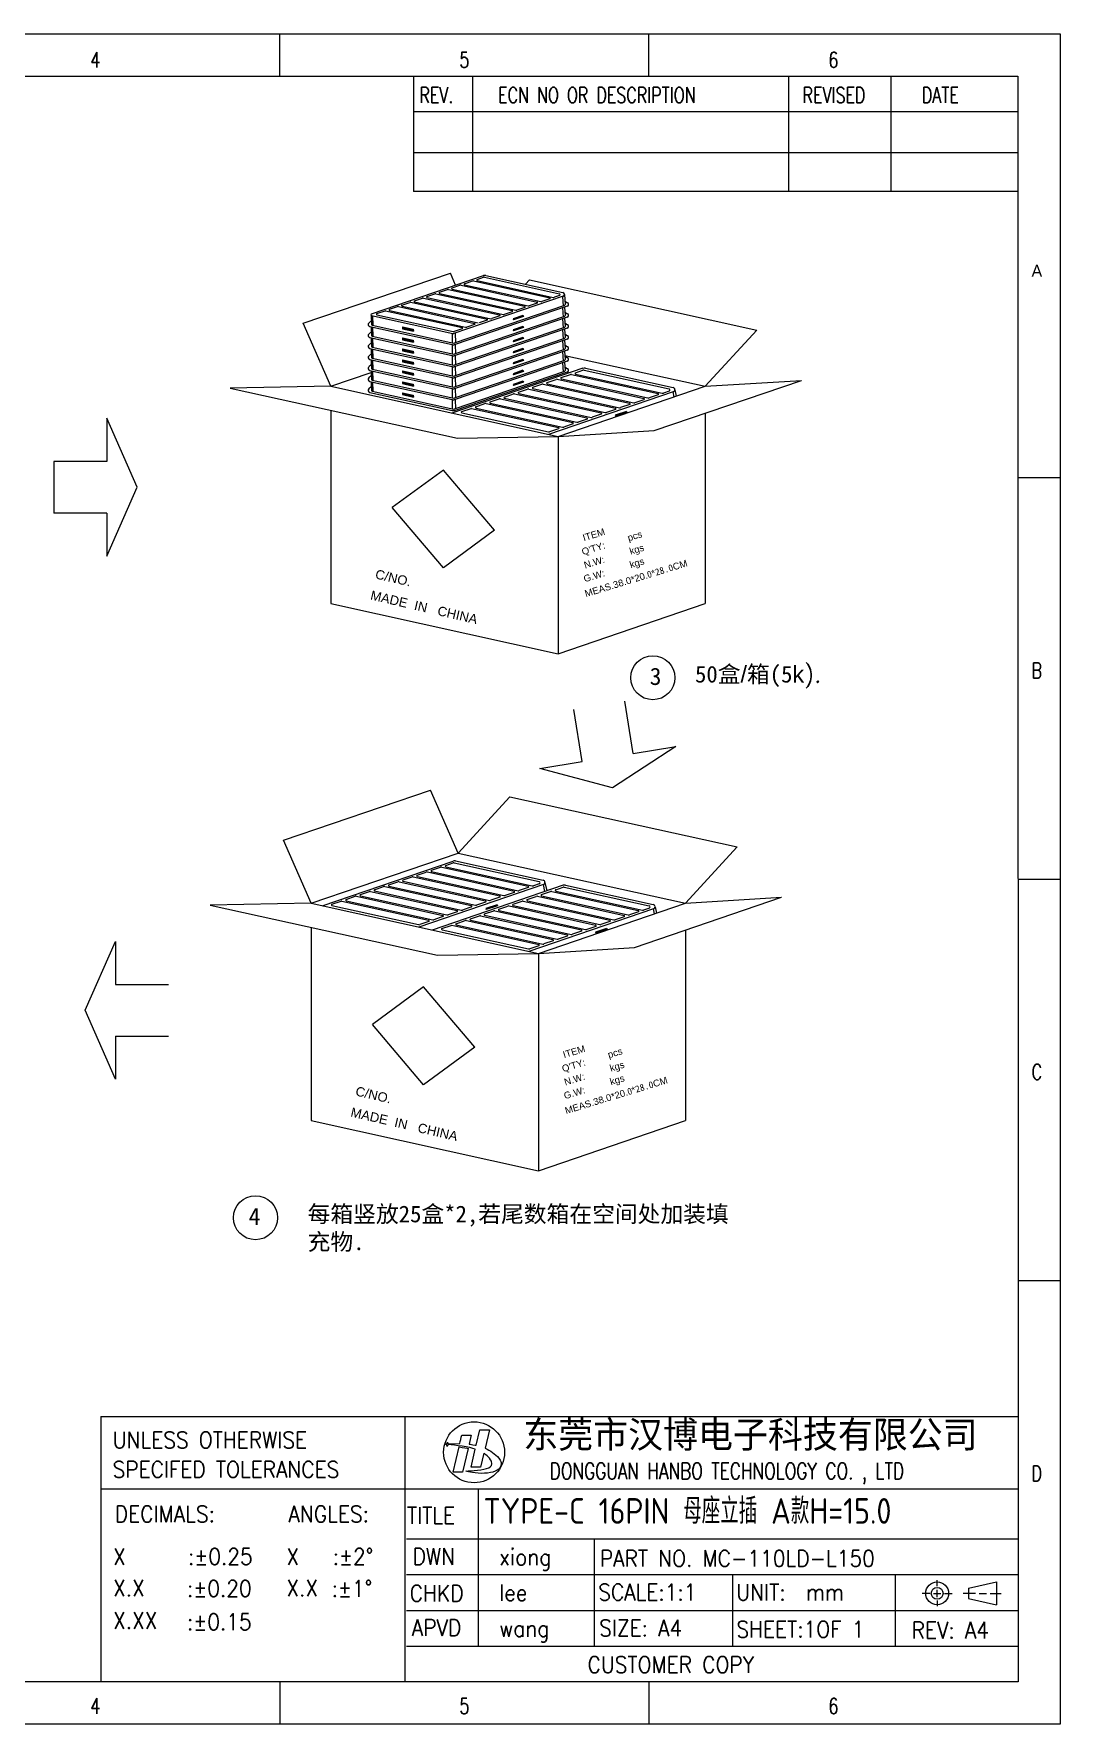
# Model space of a CAD drawing. Extents: x 2595 to 2747, y 707 to 762.
# Drawn here: x 2714.2 to 2747.5, y 707 to 761.8 of the extents above; entities that cross this region are included whole.
import ezdxf
from ezdxf.enums import TextEntityAlignment as Align

# ---------------------------------------------------------------- set-up
doc = ezdxf.new("R2010")
doc.units = 0
doc.header["$MEASUREMENT"] = 0
doc.layers.get('0').update_dxf_attribs({"linetype": 'CONTINUOUS', "lineweight": 20})
doc.layers.add('DIM', color=3, linetype='CONTINUOUS', lineweight=9)
doc.layers.add('HANBO', color=7, linetype='CONTINUOUS', lineweight=9)
doc.styles.add('3.5号字', font='gbenor.shx', dxfattribs={"height": 3.5, "bigfont": 'gbcbig.shx'})
doc.styles.add('ROMANS', font='ROMANS.SHX', dxfattribs={"bigfont": 'gbcbig.shx'})
doc.styles.get("Standard").update_dxf_attribs({"font": 'simplex.shx', "bigfont": 'gbcbig.shx'})
doc.styles.add('txt', font='lereq.shx', dxfattribs={"width": 0.7, "bigfont": '@extfont2.shx'})
doc.styles.add('样式 1', font='gbenor.shx', dxfattribs={"height": 1.2, "bigfont": 'gbcbig.shx'})
doc.styles.add('細', font='')
doc.styles.get('細').set_extended_font_data('NSimSun')

# ---------------------------------------------------------------- blocks, each defined once
blk = doc.blocks.new('hanbo')
at = {"layer": 'HANBO'}
blk.add_ellipse((-2.076, 0.258), major_axis=(0, 1.277), ratio=1, dxfattribs=at)
at = {"layer": 'HANBO', "color": 7}
for points, knots in [([(-3.194, 0.688), (-3.194, 0.688), (-3.219, 0.622), (-3.219, 0.622), (-3.219, 0.622), (-3.219, 0.622), (-3.292, 0.603), (-3.292, 0.603), (-3.292, 0.603), (-3.292, 0.603), (-3.224, 0.573), (-3.224, 0.573), (-3.224, 0.573), (-3.224, 0.573), (-3.207, 0.502), (-3.207, 0.502), (-3.207, 0.502), (-3.207, 0.502), (-3.179, 0.571), (-3.179, 0.571), (-3.179, 0.571), (-3.179, 0.571), (-3.146, 0.58), (-3.146, 0.58), (-3.146, 0.58), (-2.9, 0.551), (-2.236, 0.485), (-2.026, 0.388), (-2.026, 0.388), (-2.026, 0.388), (-2.198, -0.362), (-2.198, -0.362), (-2.198, -0.362), (-2.198, -0.362), (-1.803, -0.362), (-1.803, -0.362), (-1.803, -0.362), (-1.803, -0.362), (-1.666, 0.218), (-1.666, 0.218), (-1.666, 0.218), (-1.666, 0.218), (-1.423, 0.048), (-1.354, -0.114), (-1.354, -0.114), (-1.285, -0.277), (-1.377, -0.349), (-1.465, -0.39), (-1.465, -0.39), (-1.657, -0.485), (-2.207, -0.521), (-2.417, -0.528), (-2.417, -0.528), (-2.417, -0.528), (-2.141, -0.62), (-1.774, -0.625), (-1.774, -0.625), (-1.407, -0.63), (-1.101, -0.543), (-0.999, -0.398), (-0.999, -0.398), (-0.897, -0.254), (-0.952, -0.084), (-1.037, 0.011), (-1.037, 0.011), (-1.194, 0.188), (-1.397, 0.34), (-1.615, 0.434), (-1.615, 0.434), (-1.615, 0.434), (-1.438, 1.196), (-1.438, 1.196), (-1.438, 1.196), (-1.438, 1.196), (-1.834, 1.196), (-1.834, 1.196), (-1.834, 1.196), (-1.834, 1.196), (-1.985, 0.553), (-1.985, 0.553), (-1.985, 0.553), (-1.985, 0.553), (-2.278, 0.601), (-2.286, 0.602), (-2.286, 0.602), (-2.283, 0.625), (-2.196, 0.983), (-2.196, 0.983), (-2.196, 0.983), (-2.196, 0.983), (-2.591, 0.983), (-2.591, 0.983), (-2.591, 0.983), (-2.62, 0.866), (-2.653, 0.735), (-2.679, 0.625), (-2.679, 0.625), (-2.679, 0.625), (-3.155, 0.61), (-3.155, 0.61), (-3.155, 0.61), (-3.155, 0.61), (-3.176, 0.616), (-3.176, 0.616), (-3.176, 0.616), (-3.176, 0.616), (-3.194, 0.688), (-3.194, 0.688)], [0, 0, 0, 0, 0.035714, 0.035714, 0.035714, 0.035714, 0.071429, 0.071429, 0.071429, 0.071429, 0.107143, 0.107143, 0.107143, 0.107143, 0.142857, 0.142857, 0.142857, 0.142857, 0.178571, 0.178571, 0.178571, 0.178571, 0.214286, 0.214286, 0.214286, 0.214286, 0.25, 0.25, 0.25, 0.25, 0.285714, 0.285714, 0.285714, 0.285714, 0.321429, 0.321429, 0.321429, 0.321429, 0.357143, 0.357143, 0.357143, 0.357143, 0.392857, 0.392857, 0.392857, 0.392857, 0.428571, 0.428571, 0.428571, 0.428571, 0.464286, 0.464286, 0.464286, 0.464286, 0.5, 0.5, 0.5, 0.5, 0.535714, 0.535714, 0.535714, 0.535714, 0.571429, 0.571429, 0.571429, 0.571429, 0.607143, 0.607143, 0.607143, 0.607143, 0.642857, 0.642857, 0.642857, 0.642857, 0.678571, 0.678571, 0.678571, 0.678571, 0.714286, 0.714286, 0.714286, 0.714286, 0.75, 0.75, 0.75, 0.75, 0.785714, 0.785714, 0.785714, 0.785714, 0.821429, 0.821429, 0.821429, 0.821429, 0.857143, 0.857143, 0.857143, 0.857143, 0.892857, 0.892857, 0.892857, 0.892857, 0.928571, 0.928571, 0.928571, 0.928571, 1, 1, 1, 1]), ([(-2.71, 0.482), (-2.71, 0.482), (-2.96, -0.577), (-2.96, -0.577), (-2.96, -0.577), (-2.96, -0.577), (-2.562, -0.577), (-2.562, -0.577), (-2.562, -0.577), (-2.562, -0.577), (-2.328, 0.422), (-2.328, 0.422), (-2.328, 0.422), (-2.328, 0.422), (-2.551, 0.466), (-2.71, 0.482)], [0, 0, 0, 0, 0.2, 0.2, 0.2, 0.2, 0.4, 0.4, 0.4, 0.4, 0.6, 0.6, 0.6, 0.6, 1, 1, 1, 1])]:
    blk.add_open_spline(points, degree=3, knots=knots, dxfattribs=at)
blk = doc.blocks.new('A$C741C6A7F')
at = {"linetype": 'ByBlock'}
for points in [[(70.01, -14.34), (70.21, -14.85), (75.22, -13.15), (75.02, -12.63)], [(13.56, -18.45), (13.63, -19.42), (19.17, -20.64), (19.11, -19.68)], [(13.56, -24.05), (13.63, -25.02), (19.17, -26.24), (19.11, -25.28)], [(70.01, -19.94), (70.21, -20.45), (75.22, -18.75), (75.02, -18.23)], [(70.01, -25.54), (70.21, -26.05), (75.22, -24.35), (75.02, -23.83)], [(13.56, -29.65), (13.63, -30.62), (19.17, -31.84), (19.11, -30.88)], [(70.01, -31.14), (70.21, -31.65), (75.22, -29.95), (75.02, -29.43)], [(13.56, -35.25), (13.63, -36.22), (19.17, -37.44), (19.11, -36.48)], [(13.56, -40.85), (13.63, -41.82), (19.17, -43.04), (19.11, -42.08)], [(70.01, -36.74), (70.21, -37.25), (75.22, -35.55), (75.02, -35.03)], [(70.01, -42.34), (70.21, -42.85), (75.22, -41.15), (75.02, -40.63)], [(13.56, -46.45), (13.63, -47.42), (19.17, -48.64), (19.11, -47.68)], [(70.01, -47.94), (70.21, -48.45), (75.22, -46.75), (75.02, -46.23)], [(13.56, -52.05), (13.63, -53.02), (19.17, -54.24), (19.11, -53.28)]]:
    blk.add_hatch(color=3, dxfattribs=at).paths.add_polyline_path(points)
at = {"color": 141, "linetype": 'ByBlock'}
for p, q in [((-2.19, -11.79), (54.94, 7.69)), ((32.47, -0.83), (36.52, 0.55)), ((37.06, 0.58), (75.89, -7.98)), ((38.86, 1.35), (42.9, 2.73)), ((38.89, 0.77), (77.72, -7.79)), ((43.44, 2.76), (82.27, -5.81)), ((45.24, 3.53), (49.29, 4.91)), ((45.27, 2.95), (84.1, -5.62)), ((49.82, 4.94), (88.65, -3.63)), ((51.62, 5.7), (54.9, 6.82)), ((51.65, 5.13), (90.48, -3.44)), ((55.44, 6.85), (93.57, -1.56)), ((56.02, 7.75), (95.38, -0.94)), ((6.94, -9.53), (10.99, -8.15)), ((11.53, -8.12), (50.35, -16.69)), ((13.32, -7.35), (17.37, -5.97)), ((13.35, -7.93), (52.18, -16.5)), ((17.91, -5.94), (56.74, -14.51)), ((19.71, -5.18), (23.75, -3.8)), ((19.74, -5.76), (58.57, -14.32)), ((24.29, -3.77), (63.12, -12.33)), ((26.09, -3), (30.14, -1.62)), ((26.12, -3.58), (64.95, -12.14)), ((30.68, -1.59), (69.5, -10.16)), ((32.5, -1.4), (71.33, -9.97)), ((95.49, -2.86), (39.78, -21.85)), ((96.2, -7.64), (40.03, -26.79)), ((97.59, -7.98), (40.52, -27.44)), ((75.92, -8.56), (71.87, -9.94)), ((82.3, -6.38), (78.25, -7.76)), ((88.69, -4.21), (84.64, -5.59)), ((93.62, -2.52), (91.02, -3.41)), ((95.22, -2.95), (95.58, -7.85)), ((96.17, -1.98), (96.54, -7.13)), ((96.23, -8.45), (96.54, -12.73)), ((96.41, -5.3), (97.81, -6.19)), ((-2.3, -15.46), (-3.53, -16.53)), ((-2.39, -12.6), (-2.25, -17.15)), ((-2.13, -12.75), (39.25, -21.88)), ((-1.76, -12.84), (-1.6, -17.68)), ((0.56, -11.71), (4.74, -10.28)), ((0.59, -12.28), (39.42, -20.85)), ((5.01, -10.27), (43.97, -18.86)), ((6.97, -10.11), (45.8, -18.67)), ((96.2, -13.24), (40.03, -32.39)), ((97.59, -13.58), (40.52, -33.04)), ((56.77, -15.09), (52.72, -16.47)), ((63.15, -12.91), (59.11, -14.29)), ((69.54, -10.73), (65.49, -12.11)), ((95.24, -8.79), (95.58, -13.45)), ((95.24, -14.39), (95.58, -19.05)), ((96.23, -14.05), (96.54, -18.33)), ((96.41, -10.9), (97.81, -11.79)), ((96.41, -16.5), (97.81, -17.39)), ((-2.3, -21.06), (-3.53, -22.13)), ((-3.09, -18.26), (38.91, -27.53)), ((-3.09, -23.86), (38.91, -33.13)), ((-2.39, -18.42), (-2.25, -22.75)), ((-2.39, -24.02), (-2.25, -28.35)), ((-1.86, -17.62), (39.76, -26.8)), ((-1.86, -23.22), (39.76, -32.4)), ((-1.75, -18.56), (-1.6, -23.28)), ((-1.75, -24.16), (-1.6, -28.88)), ((38.89, -21.8), (38.97, -26.63)), ((44, -19.44), (39.96, -20.82)), ((96.2, -18.84), (40.03, -37.99)), ((96.2, -24.44), (40.03, -43.59)), ((40.48, -21.61), (40.56, -26.61)), ((97.59, -19.18), (40.52, -38.64)), ((97.59, -24.78), (40.52, -44.24)), ((50.39, -17.26), (46.34, -18.64)), ((95.24, -19.99), (95.58, -24.65)), ((95.24, -25.59), (95.58, -30.25)), ((96.23, -19.65), (96.54, -23.93)), ((96.23, -25.25), (96.54, -29.53)), ((96.41, -22.1), (97.81, -22.99)), ((-2.3, -26.66), (-3.53, -27.73)), ((-2.3, -32.26), (-3.53, -33.33)), ((-3.09, -29.46), (38.91, -38.73)), ((-2.39, -29.62), (-2.25, -33.95)), ((-1.86, -28.82), (39.76, -38)), ((-1.86, -34.42), (39.76, -43.6)), ((-1.75, -29.76), (-1.6, -34.48)), ((38.89, -27.52), (38.97, -32.23)), ((38.89, -33.12), (38.97, -37.83)), ((96.2, -30.04), (40.03, -49.19)), ((40.48, -27.45), (40.56, -32.21)), ((40.48, -33.05), (40.56, -37.81)), ((97.59, -30.38), (40.52, -49.84)), ((95.24, -31.19), (95.58, -35.85)), ((96.23, -30.85), (96.54, -35.13)), ((96.41, -27.7), (97.81, -28.59)), ((96.41, -33.3), (97.81, -34.19)), ((-2.3, -37.86), (-3.53, -38.93)), ((-3.09, -35.06), (38.91, -44.33)), ((-3.09, -40.66), (38.91, -49.93)), ((-2.39, -35.22), (-2.25, -39.55)), ((-2.39, -40.82), (-2.25, -45.15)), ((-1.86, -40.02), (39.76, -49.2)), ((-1.75, -35.36), (-1.6, -40.08)), ((-1.75, -40.96), (-1.6, -45.68)), ((38.89, -38.72), (38.97, -43.43)), ((96.2, -35.64), (40.03, -54.79)), ((96.2, -41.24), (40.03, -60.39)), ((40.48, -38.65), (40.56, -43.41)), ((97.59, -35.98), (40.52, -55.44)), ((97.59, -41.58), (40.52, -61.04)), ((95.24, -36.79), (95.58, -41.45)), ((96.23, -36.45), (96.54, -40.73)), ((96.41, -38.9), (97.81, -39.79)), ((-2.3, -43.46), (-3.53, -44.53)), ((-2.3, -49.06), (-3.53, -50.13)), ((-3.09, -46.26), (38.91, -55.53)), ((-2.39, -46.42), (-2.25, -50.75)), ((-1.86, -45.62), (39.76, -54.8)), ((-1.86, -51.22), (39.76, -60.4)), ((-1.75, -46.56), (-1.6, -51.28)), ((38.89, -44.32), (38.97, -49.03)), ((38.89, -49.92), (38.97, -54.63)), ((40.48, -44.25), (40.56, -49.01)), ((40.48, -49.85), (40.56, -54.61)), ((-3.09, -51.86), (38.91, -61.13)), ((38.89, -55.52), (38.97, -60.23)), ((40.48, -55.45), (40.56, -60.21))]:
    blk.add_line(p, q, dxfattribs=at)
at = {"linetype": 'ByBlock'}
for p, q in [((75.02, -12.63), (70.01, -14.34)), ((70.01, -14.34), (70.21, -14.85)), ((75.22, -13.15), (70.21, -14.85)), ((75.02, -12.63), (75.22, -13.15)), ((13.56, -18.45), (19.11, -19.68)), ((13.56, -18.45), (13.63, -19.42)), ((13.56, -24.05), (19.11, -25.28)), ((13.56, -24.05), (13.63, -25.02)), ((13.63, -19.42), (19.17, -20.64)), ((13.63, -25.02), (19.17, -26.24)), ((19.11, -19.68), (19.17, -20.64)), ((19.11, -25.28), (19.17, -26.24)), ((75.02, -18.23), (70.01, -19.94)), ((70.01, -19.94), (70.21, -20.45)), ((75.02, -23.83), (70.01, -25.54)), ((70.01, -25.54), (70.21, -26.05)), ((75.22, -18.75), (70.21, -20.45)), ((75.22, -24.35), (70.21, -26.05)), ((75.02, -18.23), (75.22, -18.75)), ((75.02, -23.83), (75.22, -24.35)), ((13.56, -29.65), (19.11, -30.88)), ((13.56, -29.65), (13.63, -30.62)), ((13.63, -30.62), (19.17, -31.84)), ((19.11, -30.88), (19.17, -31.84)), ((75.02, -29.43), (70.01, -31.14)), ((70.01, -31.14), (70.21, -31.65)), ((75.22, -29.95), (70.21, -31.65)), ((75.02, -29.43), (75.22, -29.95)), ((13.56, -35.25), (19.11, -36.48)), ((13.56, -35.25), (13.63, -36.22)), ((13.56, -40.85), (19.11, -42.08)), ((13.56, -40.85), (13.63, -41.82)), ((13.63, -36.22), (19.17, -37.44)), ((13.63, -41.82), (19.17, -43.04)), ((19.11, -36.48), (19.17, -37.44)), ((19.11, -42.08), (19.17, -43.04)), ((75.02, -35.03), (70.01, -36.74)), ((70.01, -36.74), (70.21, -37.25)), ((75.02, -40.63), (70.01, -42.34)), ((70.01, -42.34), (70.21, -42.85)), ((75.22, -35.55), (70.21, -37.25)), ((75.22, -41.15), (70.21, -42.85)), ((75.02, -35.03), (75.22, -35.55)), ((75.02, -40.63), (75.22, -41.15)), ((13.56, -46.45), (19.11, -47.68)), ((13.56, -46.45), (13.63, -47.42)), ((13.63, -47.42), (19.17, -48.64)), ((19.11, -47.68), (19.17, -48.64)), ((75.02, -46.23), (70.01, -47.94)), ((70.01, -47.94), (70.21, -48.45)), ((75.22, -46.75), (70.21, -48.45)), ((75.02, -46.23), (75.22, -46.75)), ((13.56, -52.05), (13.63, -53.02)), ((13.56, -52.05), (19.11, -53.28)), ((13.63, -53.02), (19.17, -54.24)), ((19.11, -53.28), (19.17, -54.24))]:
    blk.add_line(p, q, dxfattribs=at)
at = {"color": 141, "linetype": 'ByBlock'}
for centre, radius, start, end in [((36.84, -0.39), 1, 77.56051, 108.82461), ((38.95, 1.07), 0.3, 108.82461, 257.56051), ((43.23, 1.78), 1, 77.56051, 108.82461), ((45.34, 3.24), 0.3, 108.82461, 257.56051), ((49.61, 3.96), 1, 77.56051, 108.82461), ((51.72, 5.42), 0.3, 108.82461, 257.56051), ((55.22, 5.87), 1, 77.56051, 108.82461), ((55.59, 5.79), 2, 77.56051, 108.82461), ((11.31, -9.1), 1, 77.56051, 108.82461), ((13.42, -7.64), 0.3, 108.82461, 257.56051), ((17.69, -6.92), 1, 77.56051, 108.82461), ((19.8, -5.46), 0.3, 108.82461, 257.56051), ((24.08, -4.74), 1, 77.56051, 108.82461), ((26.19, -3.29), 0.3, 108.82461, 257.56051), ((30.46, -2.57), 1, 77.56051, 108.82461), ((32.57, -1.11), 0.3, 108.82461, 257.56051), ((75.82, -8.27), 0.3, 288.82461, 77.56051), ((77.93, -6.82), 1, 257.56051, 288.82461), ((82.21, -6.1), 0.3, 288.82461, 77.56051), ((84.32, -4.64), 1, 257.56051, 288.82461), ((88.59, -3.92), 0.3, 288.82461, 77.56051), ((90.7, -2.46), 1, 257.56051, 288.82461), ((93.46, -2.05), 0.5, 288.82461, 77.56051), ((95.17, -1.91), 1, 288.82461, 77.56051), ((96.04, -7.17), 0.5, 288.82461, 4.14915), ((97.27, -7.04), 1, 288.82461, 57.47221), ((-2.87, -17.29), 1, 131.14797, 257.56051), ((-2.03, -12.26), 0.5, 108.82461, 257.56051), ((-1.75, -17.13), 0.5, 181.83708, 257.56051), ((0.65, -11.99), 0.3, 108.82461, 257.56051), ((4.9, -10.75), 0.5, 77.56051, 108.82461), ((7.04, -9.81), 0.3, 108.82461, 257.56051), ((50.29, -16.98), 0.3, 288.82461, 77.56051), ((56.67, -14.8), 0.3, 288.82461, 77.56051), ((58.78, -13.34), 1, 257.56051, 288.82461), ((63.06, -12.63), 0.3, 288.82461, 77.56051), ((65.17, -11.17), 1, 257.56051, 288.82461), ((69.44, -10.45), 0.3, 288.82461, 77.56051), ((71.55, -8.99), 1, 257.56051, 288.82461), ((96.04, -12.77), 0.5, 288.82461, 4.14915), ((97.27, -12.64), 1, 288.82461, 57.47221), ((-2.87, -22.89), 1, 131.14797, 257.56051), ((-1.75, -22.73), 0.5, 181.83708, 257.56051), ((39.46, -20.9), 1, 257.56051, 288.82461), ((39.63, -19.87), 1, 257.56051, 288.82461), ((43.91, -19.15), 0.3, 288.82461, 77.56051), ((46.02, -17.7), 1, 257.56051, 288.82461), ((96.04, -18.37), 0.5, 288.82461, 4.14915), ((96.04, -23.97), 0.5, 288.82461, 4.14915), ((97.27, -18.24), 1, 288.82461, 57.47221), ((97.27, -23.84), 1, 288.82461, 57.47221), ((-2.87, -28.49), 1, 131.14797, 257.56051), ((-2.87, -34.09), 1, 131.14797, 257.56051), ((-1.75, -28.33), 0.5, 181.83708, 257.56051), ((-1.75, -33.93), 0.5, 181.83708, 257.56051), ((39.56, -24.6), 3, 257.56051, 288.82461), ((39.56, -30.2), 3, 257.56051, 288.82461), ((39.87, -26.31), 0.5, 257.56051, 288.82461), ((39.87, -31.91), 0.5, 257.56051, 288.82461), ((96.04, -29.57), 0.5, 288.82461, 4.14915), ((97.27, -29.44), 1, 288.82461, 57.47221), ((97.27, -35.04), 1, 288.82461, 57.47221), ((-2.87, -39.69), 1, 131.14797, 257.56051), ((-1.75, -39.53), 0.5, 181.83708, 257.56051), ((39.56, -35.8), 3, 257.56051, 288.82461), ((39.87, -37.51), 0.5, 257.56051, 288.82461), ((96.04, -35.17), 0.5, 288.82461, 4.14915), ((96.04, -40.77), 0.5, 288.82461, 4.14915), ((97.27, -40.64), 1, 288.82461, 57.47221), ((-2.87, -45.29), 1, 131.14797, 257.56051), ((-2.87, -50.89), 1, 131.14797, 257.56051), ((-1.75, -45.13), 0.5, 181.83708, 257.56051), ((-1.75, -50.73), 0.5, 181.83708, 257.56051), ((39.56, -41.4), 3, 257.56051, 288.82461), ((39.56, -47), 3, 257.56051, 288.82461), ((39.87, -43.11), 0.5, 257.56051, 288.82461), ((39.87, -48.71), 0.5, 257.56051, 288.82461), ((39.56, -52.6), 3, 257.56051, 288.82461), ((39.87, -54.31), 0.5, 257.56051, 288.82461), ((39.56, -58.2), 3, 257.56051, 288.82461), ((39.87, -59.91), 0.5, 257.56051, 288.82461)]:
    blk.add_arc(centre, radius, start, end, dxfattribs=at)

msp = doc.modelspace()

# ---------------------------------------------------------------- hatches: boundary and pattern name
at = {"linetype": 'ByBlock'}
for points in [[(2733.056, 749.421), (2733.07, 749.384), (2733.432, 749.507), (2733.418, 749.545)], [(2728.863, 733.444), (2728.877, 733.407), (2729.239, 733.53), (2729.225, 733.567)], [(2732.415, 732.675), (2732.429, 732.638), (2732.791, 732.761), (2732.777, 732.799)]]:
    msp.add_hatch(color=3, dxfattribs=at).paths.add_polyline_path(points)

# ---------------------------------------------------------------- linework, layer by layer
for p, q in [((2722.95, 752.402), (2727.716, 754.027)), ((2727.885, 753.638), (2727.716, 754.027)), ((2730.151, 753.665), (2730.281, 753.807)), ((2730.281, 753.807), (2737.646, 752.182)), ((2723.842, 750.358), (2722.95, 752.402)), ((2735.972, 750.358), (2737.646, 752.182)), ((2731.423, 751.361), (2735.972, 750.358)), ((2723.842, 750.358), (2725.149, 750.803)), ((2723.842, 750.358), (2720.577, 750.298)), ((2720.577, 750.298), (2727.941, 748.674)), ((2723.842, 750.358), (2731.207, 748.733)), ((2731.207, 748.733), (2735.972, 750.358)), ((2734.321, 748.927), (2739.086, 750.552)), ((2735.972, 750.358), (2739.086, 750.552)), ((2723.842, 749.578), (2723.842, 743.318)), ((2733.418, 749.545), (2733.056, 749.421)), ((2733.056, 749.421), (2733.07, 749.384)), ((2733.432, 749.507), (2733.07, 749.384)), ((2733.418, 749.545), (2733.432, 749.507)), ((2735.972, 749.49), (2735.972, 743.318)), ((2727.941, 748.674), (2731.207, 748.733)), ((2731.207, 748.733), (2734.321, 748.927)), ((2731.207, 748.733), (2731.207, 741.693)), ((2727.49, 747.647), (2725.832, 746.428)), ((2729.147, 745.697), (2727.49, 747.647)), ((2727.49, 744.479), (2725.832, 746.428)), ((2729.147, 745.697), (2727.49, 744.479)), ((2723.842, 743.318), (2731.207, 741.693)), ((2731.207, 741.693), (2735.972, 743.318)), ((2722.31, 735.656), (2727.075, 737.281)), ((2727.967, 735.236), (2727.075, 737.281)), ((2727.967, 735.236), (2729.64, 737.061)), ((2729.64, 737.061), (2737.005, 735.436)), ((2723.201, 733.612), (2722.31, 735.656)), ((2735.332, 733.612), (2737.005, 735.436)), ((2723.201, 733.612), (2727.967, 735.236)), ((2727.967, 735.236), (2735.332, 733.612)), ((2733.68, 732.181), (2738.446, 733.806)), ((2735.332, 733.612), (2738.446, 733.806)), ((2723.201, 733.612), (2719.936, 733.552)), ((2719.936, 733.552), (2727.301, 731.928)), ((2723.201, 733.612), (2730.566, 731.987)), ((2729.225, 733.567), (2728.863, 733.444)), ((2728.863, 733.444), (2728.877, 733.407)), ((2729.239, 733.53), (2728.877, 733.407)), ((2729.225, 733.567), (2729.239, 733.53)), ((2730.566, 731.987), (2735.332, 733.612)), ((2723.201, 732.832), (2723.201, 726.572)), ((2732.777, 732.799), (2732.415, 732.675)), ((2732.415, 732.675), (2732.429, 732.638)), ((2732.791, 732.761), (2732.429, 732.638)), ((2732.777, 732.799), (2732.791, 732.761)), ((2735.332, 732.744), (2735.332, 726.572)), ((2730.566, 731.987), (2733.68, 732.181)), ((2727.301, 731.928), (2730.566, 731.987)), ((2730.566, 731.987), (2730.566, 724.947)), ((2726.849, 730.901), (2725.192, 729.682)), ((2728.506, 728.951), (2726.849, 730.901)), ((2726.849, 727.733), (2725.192, 729.682)), ((2728.506, 728.951), (2726.849, 727.733)), ((2723.201, 726.572), (2730.566, 724.947)), ((2730.566, 724.947), (2735.332, 726.572))]:
    msp.add_line(p, q, dxfattribs=at)
at = {"color": 141, "linetype": 'ByBlock'}
for p, q in [((2732.009, 750.941), (2727.762, 749.493)), ((2731.309, 750.64), (2731.601, 750.74)), ((2731.64, 750.742), (2734.443, 750.124)), ((2731.769, 750.798), (2732.006, 750.878)), ((2731.772, 750.756), (2734.575, 750.137)), ((2732.045, 750.88), (2734.798, 750.273)), ((2732.087, 750.945), (2734.929, 750.318)), ((2729.926, 750.169), (2730.218, 750.269)), ((2730.257, 750.271), (2733.061, 749.652)), ((2730.387, 750.326), (2730.679, 750.426)), ((2730.389, 750.285), (2733.193, 749.666)), ((2730.718, 750.428), (2733.521, 749.81)), ((2730.848, 750.483), (2731.14, 750.583)), ((2730.85, 750.442), (2733.654, 749.823)), ((2734.937, 750.179), (2730.896, 748.802)), ((2731.179, 750.585), (2733.982, 749.967)), ((2731.311, 750.599), (2734.114, 749.98)), ((2734.802, 750.204), (2734.614, 750.14)), ((2734.925, 750.175), (2734.959, 750.012)), ((2734.986, 750.245), (2735.029, 750.036)), ((2728.082, 749.541), (2728.384, 749.643)), ((2728.404, 749.645), (2731.217, 749.024)), ((2728.543, 749.698), (2728.835, 749.797)), ((2728.545, 749.656), (2731.349, 749.038)), ((2728.874, 749.8), (2731.678, 749.181)), ((2729.004, 749.855), (2729.296, 749.954)), ((2729.006, 749.813), (2731.81, 749.195)), ((2729.335, 749.957), (2732.139, 749.338)), ((2729.465, 750.012), (2729.757, 750.112)), ((2729.467, 749.97), (2732.271, 749.352)), ((2729.796, 750.114), (2732.6, 749.495)), ((2729.928, 750.127), (2732.732, 749.509)), ((2733.063, 749.611), (2732.771, 749.511)), ((2733.524, 749.768), (2733.231, 749.668)), ((2733.985, 749.925), (2733.692, 749.825)), ((2734.446, 750.082), (2734.153, 749.982)), ((2728.085, 749.499), (2730.888, 748.88)), ((2731.68, 749.139), (2731.388, 749.04)), ((2732.141, 749.297), (2731.849, 749.197)), ((2732.602, 749.454), (2732.31, 749.354)), ((2731.219, 748.982), (2730.927, 748.883)), ((2723.556, 733.533), (2727.803, 734.981)), ((2727.563, 734.838), (2727.8, 734.919)), ((2727.839, 734.921), (2730.592, 734.314)), ((2727.881, 734.986), (2730.723, 734.359)), ((2725.719, 734.21), (2726.012, 734.309)), ((2726.051, 734.311), (2728.854, 733.693)), ((2726.18, 734.367), (2726.473, 734.466)), ((2726.183, 734.325), (2728.986, 733.707)), ((2726.511, 734.469), (2729.315, 733.85)), ((2726.641, 734.524), (2726.934, 734.623)), ((2726.644, 734.482), (2729.447, 733.864)), ((2726.972, 734.626), (2729.776, 734.007)), ((2727.102, 734.681), (2727.394, 734.781)), ((2727.104, 734.639), (2729.908, 734.021)), ((2727.433, 734.783), (2730.237, 734.164)), ((2727.565, 734.796), (2730.369, 734.178)), ((2730.779, 734.286), (2730.835, 734.013)), ((2724.337, 733.738), (2724.629, 733.838)), ((2724.668, 733.84), (2727.472, 733.222)), ((2724.798, 733.895), (2725.09, 733.995)), ((2724.8, 733.854), (2727.604, 733.235)), ((2725.129, 733.997), (2727.932, 733.379)), ((2725.259, 734.052), (2725.551, 734.152)), ((2725.261, 734.011), (2728.064, 733.392)), ((2725.59, 734.154), (2728.393, 733.536)), ((2725.722, 734.168), (2728.525, 733.55)), ((2730.73, 734.22), (2726.689, 732.842)), ((2731.369, 734.195), (2727.121, 732.747)), ((2729.317, 733.808), (2729.025, 733.709)), ((2729.778, 733.966), (2729.486, 733.866)), ((2730.239, 734.123), (2729.947, 734.023)), ((2730.207, 733.737), (2730.499, 733.837)), ((2730.596, 734.244), (2730.408, 734.18)), ((2730.538, 733.839), (2733.342, 733.221)), ((2730.668, 733.894), (2730.96, 733.994)), ((2730.67, 733.853), (2733.474, 733.234)), ((2730.719, 734.216), (2730.766, 733.989)), ((2730.999, 733.996), (2733.803, 733.378)), ((2731.129, 734.051), (2731.366, 734.132)), ((2731.131, 734.01), (2733.935, 733.391)), ((2731.404, 734.134), (2734.158, 733.527)), ((2731.446, 734.199), (2734.289, 733.572)), ((2723.876, 733.581), (2724.178, 733.684)), ((2723.878, 733.539), (2726.682, 732.921)), ((2724.197, 733.685), (2727.011, 733.064)), ((2724.339, 733.697), (2727.143, 733.078)), ((2727.935, 733.337), (2727.642, 733.237)), ((2728.396, 733.494), (2728.103, 733.395)), ((2728.363, 733.109), (2728.656, 733.208)), ((2728.856, 733.651), (2728.564, 733.552)), ((2728.695, 733.211), (2731.498, 732.592)), ((2728.824, 733.266), (2729.117, 733.366)), ((2728.827, 733.224), (2731.63, 732.606)), ((2729.156, 733.368), (2731.959, 732.749)), ((2729.285, 733.423), (2729.578, 733.523)), ((2729.288, 733.381), (2732.091, 732.763)), ((2729.616, 733.525), (2732.42, 732.906)), ((2729.746, 733.58), (2730.038, 733.68)), ((2729.748, 733.538), (2732.552, 732.92)), ((2730.077, 733.682), (2732.881, 733.064)), ((2730.209, 733.696), (2733.013, 733.077)), ((2734.296, 733.433), (2730.255, 732.056)), ((2733.805, 733.336), (2733.513, 733.236)), ((2734.162, 733.458), (2733.974, 733.394)), ((2734.285, 733.429), (2734.318, 733.266)), ((2734.345, 733.499), (2734.388, 733.29)), ((2727.013, 733.023), (2726.721, 732.923)), ((2727.474, 733.18), (2727.182, 733.08)), ((2727.442, 732.795), (2727.744, 732.897)), ((2727.444, 732.753), (2730.248, 732.134)), ((2727.763, 732.899), (2730.576, 732.278)), ((2727.903, 732.952), (2728.195, 733.051)), ((2727.905, 732.91), (2730.709, 732.292)), ((2728.234, 733.053), (2731.037, 732.435)), ((2728.366, 733.067), (2731.169, 732.449)), ((2731.961, 732.708), (2731.669, 732.608)), ((2732.422, 732.865), (2732.13, 732.765)), ((2732.883, 733.022), (2732.591, 732.922)), ((2733.344, 733.179), (2733.052, 733.079)), ((2730.579, 732.236), (2730.286, 732.137)), ((2731.04, 732.393), (2730.747, 732.294)), ((2731.501, 732.55), (2731.208, 732.451))]:
    msp.add_line(p, q, dxfattribs=at)
for centre, radius, start, end in [((2731.624, 750.672), 0.0722, 77.5605, 108.8246), ((2731.776, 750.777), 0.0217, 108.8246, 257.5605), ((2732.03, 750.81), 0.0722, 77.5605, 108.8246), ((2732.056, 750.804), 0.144, 77.5605, 108.8246), ((2729.933, 750.149), 0.0217, 108.8246, 257.5605), ((2730.241, 750.2), 0.0722, 77.5605, 108.8246), ((2730.394, 750.306), 0.0217, 108.8246, 257.5605), ((2730.702, 750.357), 0.0722, 77.5605, 108.8246), ((2730.855, 750.463), 0.0217, 108.8246, 257.5605), ((2731.163, 750.515), 0.0722, 77.5605, 108.8246), ((2731.315, 750.62), 0.0217, 108.8246, 257.5605), ((2734.79, 750.238), 0.0361, 288.8246, 77.5605), ((2734.914, 750.248), 0.0722, 288.8246, 77.5605), ((2728.396, 749.609), 0.0361, 77.5605, 108.8246), ((2728.55, 749.677), 0.0217, 108.8246, 257.5605), ((2728.859, 749.729), 0.0722, 77.5605, 108.8246), ((2729.011, 749.834), 0.0217, 108.8246, 257.5605), ((2729.32, 749.886), 0.0722, 77.5605, 108.8246), ((2729.472, 749.991), 0.0217, 108.8246, 257.5605), ((2729.781, 750.043), 0.0722, 77.5605, 108.8246), ((2733.056, 749.631), 0.0217, 288.8246, 77.5605), ((2733.208, 749.737), 0.0722, 257.5605, 288.8246), ((2733.517, 749.788), 0.0217, 288.8246, 77.5605), ((2733.669, 749.894), 0.0722, 257.5605, 288.8246), ((2733.978, 749.946), 0.0217, 288.8246, 77.5605), ((2734.13, 750.051), 0.0722, 257.5605, 288.8246), ((2734.439, 750.103), 0.0217, 288.8246, 77.5605), ((2734.591, 750.208), 0.0722, 257.5605, 288.8246), ((2728.089, 749.52), 0.0217, 108.8246, 257.5605), ((2731.673, 749.16), 0.0217, 288.8246, 77.5605), ((2731.826, 749.265), 0.0722, 257.5605, 288.8246), ((2732.134, 749.317), 0.0217, 288.8246, 77.5605), ((2732.286, 749.422), 0.0722, 257.5605, 288.8246), ((2732.595, 749.474), 0.0217, 288.8246, 77.5605), ((2732.747, 749.579), 0.0722, 257.5605, 288.8246), ((2730.904, 748.951), 0.0722, 257.5605, 288.8246), ((2731.212, 749.003), 0.0217, 288.8246, 77.5605), ((2731.365, 749.108), 0.0722, 257.5605, 288.8246), ((2727.57, 734.818), 0.0217, 108.8246, 257.5605), ((2727.823, 734.85), 0.0722, 77.5605, 108.8246), ((2727.849, 734.845), 0.144, 77.5605, 108.8246), ((2726.035, 734.241), 0.0722, 77.5605, 108.8246), ((2726.187, 734.346), 0.0217, 108.8246, 257.5605), ((2726.496, 734.398), 0.0722, 77.5605, 108.8246), ((2726.648, 734.503), 0.0217, 108.8246, 257.5605), ((2726.957, 734.555), 0.0722, 77.5605, 108.8246), ((2727.109, 734.66), 0.0217, 108.8246, 257.5605), ((2727.418, 734.712), 0.0722, 77.5605, 108.8246), ((2730.584, 734.278), 0.0361, 288.8246, 77.5605), ((2730.707, 734.288), 0.0722, 288.8246, 77.5605), ((2724.344, 733.718), 0.0217, 108.8246, 257.5605), ((2724.652, 733.77), 0.0722, 77.5605, 108.8246), ((2724.805, 733.875), 0.0217, 108.8246, 257.5605), ((2725.113, 733.927), 0.0722, 77.5605, 108.8246), ((2725.266, 734.032), 0.0217, 108.8246, 257.5605), ((2725.574, 734.084), 0.0722, 77.5605, 108.8246), ((2725.726, 734.189), 0.0217, 108.8246, 257.5605), ((2729.31, 733.829), 0.0217, 288.8246, 77.5605), ((2729.463, 733.934), 0.0722, 257.5605, 288.8246), ((2729.771, 733.986), 0.0217, 288.8246, 77.5605), ((2729.924, 734.091), 0.0722, 257.5605, 288.8246), ((2730.214, 733.717), 0.0217, 108.8246, 257.5605), ((2730.232, 734.143), 0.0217, 288.8246, 77.5605), ((2730.384, 734.248), 0.0722, 257.5605, 288.8246), ((2730.523, 733.769), 0.0722, 77.5605, 108.8246), ((2730.675, 733.874), 0.0217, 108.8246, 257.5605), ((2730.984, 733.926), 0.0722, 77.5605, 108.8246), ((2731.136, 734.031), 0.0217, 108.8246, 257.5605), ((2731.389, 734.064), 0.0722, 77.5605, 108.8246), ((2731.415, 734.058), 0.144, 77.5605, 108.8246), ((2723.883, 733.561), 0.0217, 108.8246, 257.5605), ((2724.189, 733.65), 0.0361, 77.5605, 108.8246), ((2727.467, 733.2), 0.0217, 288.8246, 77.5605), ((2727.619, 733.306), 0.0722, 257.5605, 288.8246), ((2727.928, 733.358), 0.0217, 288.8246, 77.5605), ((2728.08, 733.463), 0.0722, 257.5605, 288.8246), ((2728.389, 733.515), 0.0217, 288.8246, 77.5605), ((2728.541, 733.62), 0.0722, 257.5605, 288.8246), ((2728.679, 733.14), 0.0722, 77.5605, 108.8246), ((2728.831, 733.245), 0.0217, 108.8246, 257.5605), ((2728.85, 733.672), 0.0217, 288.8246, 77.5605), ((2729.002, 733.777), 0.0722, 257.5605, 288.8246), ((2729.14, 733.297), 0.0722, 77.5605, 108.8246), ((2729.292, 733.403), 0.0217, 108.8246, 257.5605), ((2729.601, 733.454), 0.0722, 77.5605, 108.8246), ((2729.753, 733.56), 0.0217, 108.8246, 257.5605), ((2730.062, 733.611), 0.0722, 77.5605, 108.8246), ((2733.337, 733.199), 0.0217, 288.8246, 77.5605), ((2733.489, 733.305), 0.0722, 257.5605, 288.8246), ((2733.798, 733.357), 0.0217, 288.8246, 77.5605), ((2733.95, 733.462), 0.0722, 257.5605, 288.8246), ((2734.15, 733.492), 0.0361, 288.8246, 77.5605), ((2734.273, 733.502), 0.0722, 288.8246, 77.5605), ((2726.697, 732.992), 0.0722, 257.5605, 288.8246), ((2727.006, 733.043), 0.0217, 288.8246, 77.5605), ((2727.158, 733.149), 0.0722, 257.5605, 288.8246), ((2727.449, 732.774), 0.0217, 108.8246, 257.5605), ((2727.755, 732.863), 0.0361, 77.5605, 108.8246), ((2727.91, 732.931), 0.0217, 108.8246, 257.5605), ((2728.218, 732.983), 0.0722, 77.5605, 108.8246), ((2728.37, 733.088), 0.0217, 108.8246, 257.5605), ((2731.954, 732.728), 0.0217, 288.8246, 77.5605), ((2732.107, 732.833), 0.0722, 257.5605, 288.8246), ((2732.415, 732.885), 0.0217, 288.8246, 77.5605), ((2732.568, 732.991), 0.0722, 257.5605, 288.8246), ((2732.876, 733.042), 0.0217, 288.8246, 77.5605), ((2733.029, 733.148), 0.0722, 257.5605, 288.8246), ((2730.263, 732.205), 0.0722, 257.5605, 288.8246), ((2730.572, 732.257), 0.0217, 288.8246, 77.5605), ((2730.724, 732.362), 0.0722, 257.5605, 288.8246), ((2731.033, 732.414), 0.0217, 288.8246, 77.5605), ((2731.185, 732.519), 0.0722, 257.5605, 288.8246), ((2731.494, 732.571), 0.0217, 288.8246, 77.5605), ((2731.646, 732.676), 0.0722, 257.5605, 288.8246)]:
    msp.add_arc(centre, radius, start, end, dxfattribs=at)
at = {"layer": 'DIM', "color": 240, "linetype": 'ByBlock'}
for p, q in [((2717.571, 747.09), (2716.581, 749.324)), ((2716.581, 749.324), (2716.581, 747.928)), ((2716.581, 747.928), (2714.872, 747.928)), ((2714.872, 747.928), (2714.872, 746.253)), ((2716.581, 744.857), (2717.571, 747.09)), ((2716.581, 746.253), (2714.872, 746.253)), ((2716.581, 746.253), (2716.581, 744.857)), ((2731.986, 738.202), (2731.715, 739.89)), ((2733.64, 738.467), (2733.369, 740.155)), ((2735.018, 738.688), (2732.97, 737.357)), ((2733.64, 738.467), (2735.018, 738.688)), ((2730.608, 737.981), (2731.986, 738.202)), ((2732.97, 737.357), (2730.608, 737.981)), ((2715.878, 730.146), (2716.868, 732.379)), ((2716.868, 732.379), (2716.868, 730.984)), ((2716.868, 730.984), (2718.577, 730.984)), ((2716.868, 727.913), (2715.878, 730.146)), ((2716.868, 729.309), (2716.868, 727.913)), ((2716.868, 729.309), (2718.577, 729.309))]:
    msp.add_line(p, q, dxfattribs=at)
at = {"layer": 'DIM', "linetype": 'ByBlock'}
for centre in [(2734.273, 740.918), (2721.4, 723.426)]:
    msp.add_circle(centre, 0.712, dxfattribs=at)
at = {"layer": 'HANBO'}
for p, q in [((2722.192, 760.408), (2722.192, 761.777)), ((2734.147, 760.408), (2734.147, 761.777)), ((2726.52, 760.408), (2726.52, 759.263)), ((2728.428, 760.408), (2728.428, 756.673)), ((2738.671, 760.408), (2738.671, 756.673)), ((2741.986, 760.408), (2741.986, 756.673)), ((2726.52, 759.263), (2746.102, 759.263)), ((2746.102, 757.918), (2726.52, 757.918)), ((2746.102, 756.673), (2726.52, 756.673)), ((2746.102, 747.404), (2747.471, 747.404)), ((2746.102, 734.399), (2747.471, 734.399)), ((2746.102, 721.395), (2747.471, 721.395)), ((2716.385, 716.985), (2746.104, 716.985)), ((2728.627, 709.548), (2728.627, 714.649)), ((2726.29, 713.023), (2746.102, 713.023)), ((2732.386, 709.548), (2732.386, 713.023)), ((2726.29, 711.865), (2746.102, 711.865)), ((2736.856, 711.865), (2736.856, 709.548)), ((2742.128, 711.865), (2742.128, 709.548)), ((2743.485, 711.497), (2743.485, 711.691)), ((2743.485, 711.141), (2743.485, 711.378)), ((2744.5, 711.43), (2745.41, 711.629)), ((2744.5, 711.43), (2744.5, 711.091)), ((2745.41, 711.629), (2745.41, 710.89)), ((2743.248, 711.26), (2742.997, 711.26)), ((2743.366, 711.26), (2743.603, 711.26)), ((2743.485, 711.023), (2743.485, 710.846)), ((2743.722, 711.26), (2743.973, 711.26)), ((2744.723, 711.26), (2744.33, 711.26)), ((2744.5, 711.091), (2745.41, 710.89)), ((2744.841, 711.26), (2745.078, 711.26)), ((2745.197, 711.26), (2745.558, 711.26)), ((2726.29, 710.707), (2746.102, 710.707)), ((2726.29, 709.548), (2746.102, 709.548)), ((2722.192, 708.39), (2722.192, 707.021)), ((2734.147, 708.39), (2734.147, 707.021))]:
    msp.add_line(p, q, dxfattribs=at)
at = {"layer": 'HANBO', "color": 7, "linetype": 'Continuous'}
for p, q in [((2726.52, 760.408), (2726.52, 756.673)), ((2716.385, 716.985), (2716.385, 708.39)), ((2726.247, 708.39), (2726.247, 716.985)), ((2716.385, 714.649), (2746.102, 714.649))]:
    msp.add_line(p, q, dxfattribs=at)
at = {"layer": 'HANBO', "linetype": 'Continuous', "lineweight": 0}
for points in [[(2670.307, 761.777), (2747.471, 761.777), (2747.471, 707.021), (2670.307, 707.021)], [(2671.676, 760.408), (2746.102, 760.408), (2746.104, 708.39), (2671.676, 708.39)]]:
    msp.add_lwpolyline(points, close=True, dxfattribs=at)
at = {"layer": 'HANBO'}
for radius in [0.37, 0.193]:
    msp.add_circle((2743.485, 711.26), radius, dxfattribs=at)

# ---------------------------------------------------------------- block references
at = {"color": 141, "linetype": 'ByBlock', "xscale": 0.0635389004439008, "yscale": 0.0635389004439008, "zscale": 0.0635389004439008}
msp.add_blockref('A$C741C6A7F', (2725.299, 753.458), dxfattribs=at)
at = {"layer": 'HANBO', "xscale": 0.7727892480000003, "yscale": 0.7727892480000003, "zscale": 0.7727892480000003}
msp.add_blockref('hanbo', (2730.088, 715.629), dxfattribs=at)

# ---------------------------------------------------------------- texts
at = {"color": 2, "linetype": 'ByBlock', "attachment_point": 1, "style": '細'}
for s, insert, char_height, width, rotation in [("{\\fArial|b0|i0|c0|p32;Q'TY:         pcs}", (2731.944, 745.098), 0.22086, 2.61987, 16.9259), ('{\\fArial|b0|i0|c0|p32;ITEM}', (2731.975, 745.551), 0.22086, 2.61987, 16.9259), ('{\\fArial|b0|i0|c0|p32;G.W:          kgs}', (2732.004, 744.22), 0.22086, 2.61987, 16.9259), ('{\\fArial|b0|i0|c0|p32;N.W:          kgs}', (2732.015, 744.665), 0.22086, 2.61987, 16.9259), ('{\\fArial|b0|i0|c0|p32;MEAS.38.0*20.\\fNSimSun|b0|i0|c134|p32;0\\fArial|b0|i0|c0|p32;*\\fNSimSun|b0|i0|c134|p32;28.0\\fArial|b0|i0|c0|p32;CM}', (2732.041, 743.74), 0.220862, 2.61987, 16.9259), ('{\\fArial|b0|i0|c0|p32;C/NO.}', (2725.327, 744.433), 0.30226, 4.73846, 346.9388), ('{\\fArial|b0|i0|c0|p32;MADE  IN   CHINA}', (2725.171, 743.75), 0.30226, 4.73846, 346.9388), ("{\\fArial|b0|i0|c0|p32;Q'TY:         pcs}", (2731.303, 728.352), 0.22086, 2.61987, 16.9259), ('{\\fArial|b0|i0|c0|p32;ITEM}', (2731.335, 728.805), 0.22086, 2.61987, 16.9259), ('{\\fArial|b0|i0|c0|p32;N.W:          kgs}', (2731.375, 727.919), 0.22086, 2.61987, 16.9259), ('{\\fArial|b0|i0|c0|p32;G.W:          kgs}', (2731.363, 727.474), 0.22086, 2.61987, 16.9259), ('{\\fArial|b0|i0|c0|p32;MEAS.38.0*20.\\fNSimSun|b0|i0|c134|p32;0\\fArial|b0|i0|c0|p32;*\\fNSimSun|b0|i0|c134|p32;28.0\\fArial|b0|i0|c0|p32;CM}', (2731.4, 726.994), 0.220862, 2.61987, 16.9259), ('{\\fArial|b0|i0|c0|p32;C/NO.}', (2724.686, 727.687), 0.30226, 4.73846, 346.9388), ('{\\fArial|b0|i0|c0|p32;MADE  IN   CHINA}', (2724.53, 727.004), 0.30226, 4.73846, 346.9388)]:
    msp.add_mtext(s, dxfattribs=dict(at, insert=insert, char_height=char_height, width=width, rotation=rotation))
at = {"layer": 'DIM', "linetype": 'ByBlock', "attachment_point": 1}
for s, insert, char_height, width in [('{\\fSimSun|b0|i0|c134|p54;50盒\\fArial|b0|i0|c0|p32;/\\fSimSun|b0|i0|c134|p54;箱(5\\fArial|b0|i0|c0|p32;k}).', (2735.64, 741.304), 0.540815, 13.19111), ('{\\fSimSun|b0|i0|c134|p54;每箱竖放25盒*2,若尾数箱在空间处加装填充物.}', (2723.09, 723.819), 0.54082, 14.14357)]:
    msp.add_mtext(s, dxfattribs=dict(at, insert=insert, char_height=char_height, width=width))
at = {"layer": 'DIM', "linetype": 'ByBlock', "char_height": 0.55861, "width": 0.07011, "attachment_point": 1, "style": '細'}
for s, insert in [('{\\fSimSun|b0|i0|c134|p54;3}', (2734.173, 741.243)), ('{\\fSimSun|b0|i0|c134|p54;4}', (2721.181, 723.752))]:
    msp.add_mtext(s, dxfattribs=dict(at, insert=insert))
at = {"layer": 'HANBO', "style": 'ROMANS', "width": 0.75}
for s, p in [('4', (2716.214, 760.682)), ('5', (2728.169, 760.682)), ('6', (2740.124, 760.682)), ('B', (2746.715, 740.901)), ('C', (2746.715, 727.897)), ('D', (2746.715, 714.892)), ('4', (2716.214, 707.358)), ('5', (2728.169, 707.358)), ('6', (2740.124, 707.358))]:
    msp.add_text(s, height=0.503, dxfattribs=at).set_placement(p, align=Align.CENTER)
at = {"layer": 'HANBO', "style": 'ROMANS'}
for s, height, width, p in [('REV.', 0.5028, 0.75, (2726.711, 759.541)), ('ECN NO OR DESCRIPTION', 0.5028, 0.75, (2729.261, 759.541)), ('REVISED', 0.5028, 0.75, (2739.126, 759.541)), ('DATE', 0.5028, 0.75, (2742.993, 759.541)), ('UNLESS OTHERWISE  ', 0.53207, 0.9, (2716.772, 715.964)), ('SPECIFED TOLERANCES', 0.53207, 0.9, (2716.772, 715.007)), ('DONGGUAN HANBO TECHNOLOGY CO. , LTD', 0.53207, 0.75, (2730.936, 714.956)), ('DECIMALS:', 0.5321, 0.9, (2716.844, 713.564)), ('ANGLES:', 0.5321, 0.9, (2722.47, 713.564)), ('TITLE', 0.5321, 0.9, (2726.309, 713.515)), ('X        ', 0.5321, 0.9, (2716.789, 712.181)), (':%%P0.25', 0.5321, 0.9, (2719.215, 712.187)), ('X        ', 0.5321, 0.9, (2722.405, 712.181)), (':%%P2%%d', 0.5321, 0.9, (2723.903, 712.187)), ('DWN', 0.5321, 0.9, (2726.495, 712.188)), ('xiong', 0.5321, 0.9, (2729.301, 712.172)), ('PART NO. MC-110LD-L150', 0.53207, 0.9, (2732.559, 712.124)), ('X.X        ', 0.53207, 0.9, (2716.789, 711.166)), (':%%P0.20', 0.5321, 0.9, (2719.181, 711.152)), ('X.X        ', 0.53207, 0.9, (2722.405, 711.166)), (':%%P1%%d', 0.5321, 0.9, (2723.869, 711.152)), ('CHKD', 0.5321, 0.9, (2726.399, 710.997)), ('lee', 0.5321, 0.9, (2729.301, 711.014)), ('SCALE:1:1', 0.5321, 0.9, (2732.506, 711.031)), ('UNIT:  mm', 0.5321, 0.9, (2736.975, 711.03)), ('X.XX        ', 0.53207, 0.9, (2716.789, 710.115)), (':%%P0.15', 0.5321, 0.9, (2719.181, 710.07)), ('APVD', 0.5321, 0.9, (2726.467, 709.882)), ('wang', 0.5321, 0.9, (2729.301, 709.856)), ('SIZE: A4', 0.5321, 0.9, (2732.535, 709.868)), ('SHEET:1OF 1', 0.53207, 0.9, (2736.982, 709.831)), ('REV: A4', 0.5321, 0.9, (2742.661, 709.801)), ('CUSTOMER COPY', 0.53207, 0.9, (2732.158, 708.683))]:
    msp.add_text(s, height=height, dxfattribs=dict(at, width=width)).set_placement(p)
at = {"layer": 'HANBO', "ltscale": 5, "style": 'txt'}
msp.add_text('A', height=0.388, dxfattribs=at).set_placement((2746.715, 753.906), align=Align.CENTER)
at = {"layer": 'HANBO', "color": 7, "style": '3.5号字', "width": 1.6}
msp.add_text('东莞市汉博电子科技有限公司', height=0.98273, dxfattribs=at).set_placement((2730.077, 715.878))
at = {"layer": 'HANBO', "style": '样式 1'}
msp.add_text('TYPE-C 16PIN 母座立插 A款H=15.0', height=0.832, dxfattribs=at).set_placement((2728.786, 713.513))

doc.saveas('drawing.dxf')
